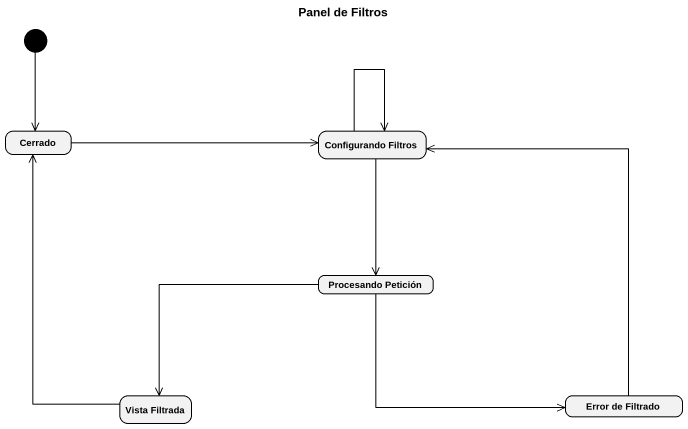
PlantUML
@startuml
title Panel de Filtros
hide empty description
state Cerrado
state "Configurando Filtros" as Configurando_Filtros
state "Procesando Petición" as Procesando_Petición
state "Vista Filtrada" as Vista_Filtrada
state "Error de Filtrado" as Error_de_Filtrado
[*] --> Cerrado
Cerrado -right-> Configurando_Filtros
Configurando_Filtros --> Configurando_Filtros
Configurando_Filtros --> Procesando_Petición
Procesando_Petición -left-> Vista_Filtrada
Procesando_Petición -right-> Error_de_Filtrado
Vista_Filtrada -up-> Cerrado
Error_de_Filtrado -up-> Configurando_Filtros
@enduml
